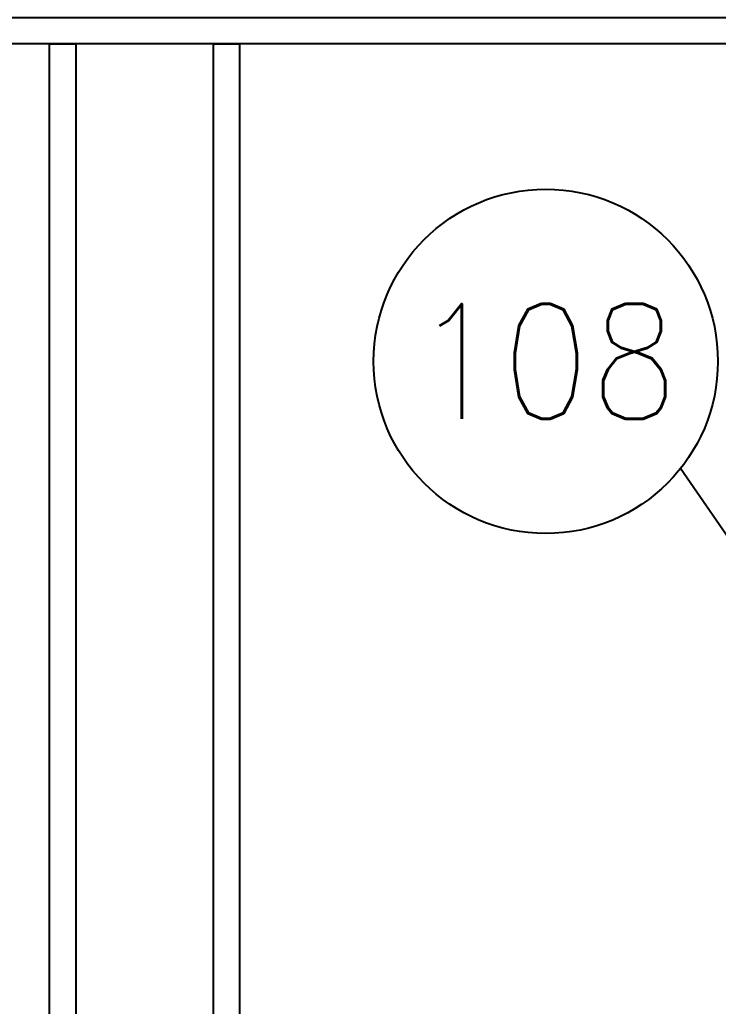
# Model space of a CAD drawing. Header units: millimetres. Extents: x -187347 to 135007, y -6415 to 292048.
# Drawn here: x -71249 to -69118, y 34241 to 37249 of the extents above; entities that cross this region are included whole.
import ezdxf

# ---------------------------------------------------------------- set-up
doc = ezdxf.new("R2010")
doc.units = ezdxf.units.MM
doc.header["$LTSCALE"] = 100
doc.layers.add('Layout Cabinplant', color=30, linetype='Continuous')
doc.layers.add('STEEL', color=5, linetype='Continuous')
doc.styles.add('CONVERTER_11', font='txt.shx', dxfattribs={"width": 0.9})
doc.styles.add('Label Text (ISO)', font='tahoma.ttf')
doc.dimstyles.get("Standard").update_dxf_attribs({"dimtxt": 3.5, "dimasz": 3.5, "dimexe": 1, "dimexo": 2, "dimgap": 2, "dimtad": 0, "dimtoh": 1, "dimdec": 1, "dimrnd": 1e-08, "dimdsep": 46, "dimtxsty": 'Label Text (ISO)', "dimcen": 0.09, "dimclrd": 5, "dimclre": 5, "dimclrt": 5, "dimadec": 0, "dimazin": 2, "dimtfac": 1, "dimtdec": 1, "dimtofl": 0, "dimtmove": 0, "dimatfit": 3, "dimfxl": 1, "dimtolj": 1, "dimlwd": -1, "dimlwe": -1, "dimarcsym": 0})

# ---------------------------------------------------------------- blocks, each defined once
blk = doc.blocks.new('steel weighing')
at = {"layer": 'STEEL', "color": 7, "linetype": 'ByBlock', "ltscale": 20, "elevation": 1.7}
for points in [[(845830.6, 723701.5), (854381.8, 723701.5), (854381.8, 723621.5), (845830.6, 723621.5)], [(847050.6, 723621.5), (847130.6, 723621.5), (847130.6, 719201.5), (847050.6, 719201.5)]]:
    blk.add_lwpolyline(points, close=True, dxfattribs=at)
at = {"layer": 'STEEL', "color": 7, "linetype": 'ByBlock', "ltscale": 20}
blk.add_lwpolyline([(846550.6, 723621.5), (846630.6, 723621.5), (846630.6, 719201.5), (846550.6, 719201.5)], close=True, dxfattribs=at)
blk = doc.blocks.new('CP_Whole bird batching')
at = {"layer": 'Layout Cabinplant', "linetype": 'Continuous'}
blk.add_circle((-48791.8, 75.8), 525, dxfattribs=at)
at = {"layer": 'Layout Cabinplant', "insert": (-48791.8, 75.8), "char_height": 350, "attachment_point": 5, "rotation": 270, "line_spacing_factor": 1.320528, "style": 'CONVERTER_11'}
blk.add_mtext('108', dxfattribs=at)
at = {"layer": 'Layout Cabinplant', "linetype": 'Continuous', "has_arrowhead": 0}
blk.add_leader([(-50523.2, -1300.8), (-49118.2, -335.4)], dimstyle='Standard', dxfattribs=at)

msp = doc.modelspace()

# ---------------------------------------------------------------- block references
at = {"layer": 'Layout Cabinplant', "rotation": 90}
msp.add_blockref('CP_Whole bird batching', (-69568.5, 84998.9, 0), dxfattribs=at)
at = {"layer": 'STEEL', "color": 6, "linetype": 'ByBlock'}
msp.add_blockref('steel weighing', (-917708.7, -686445.9, -1.7), dxfattribs=at)

doc.saveas('drawing.dxf')
